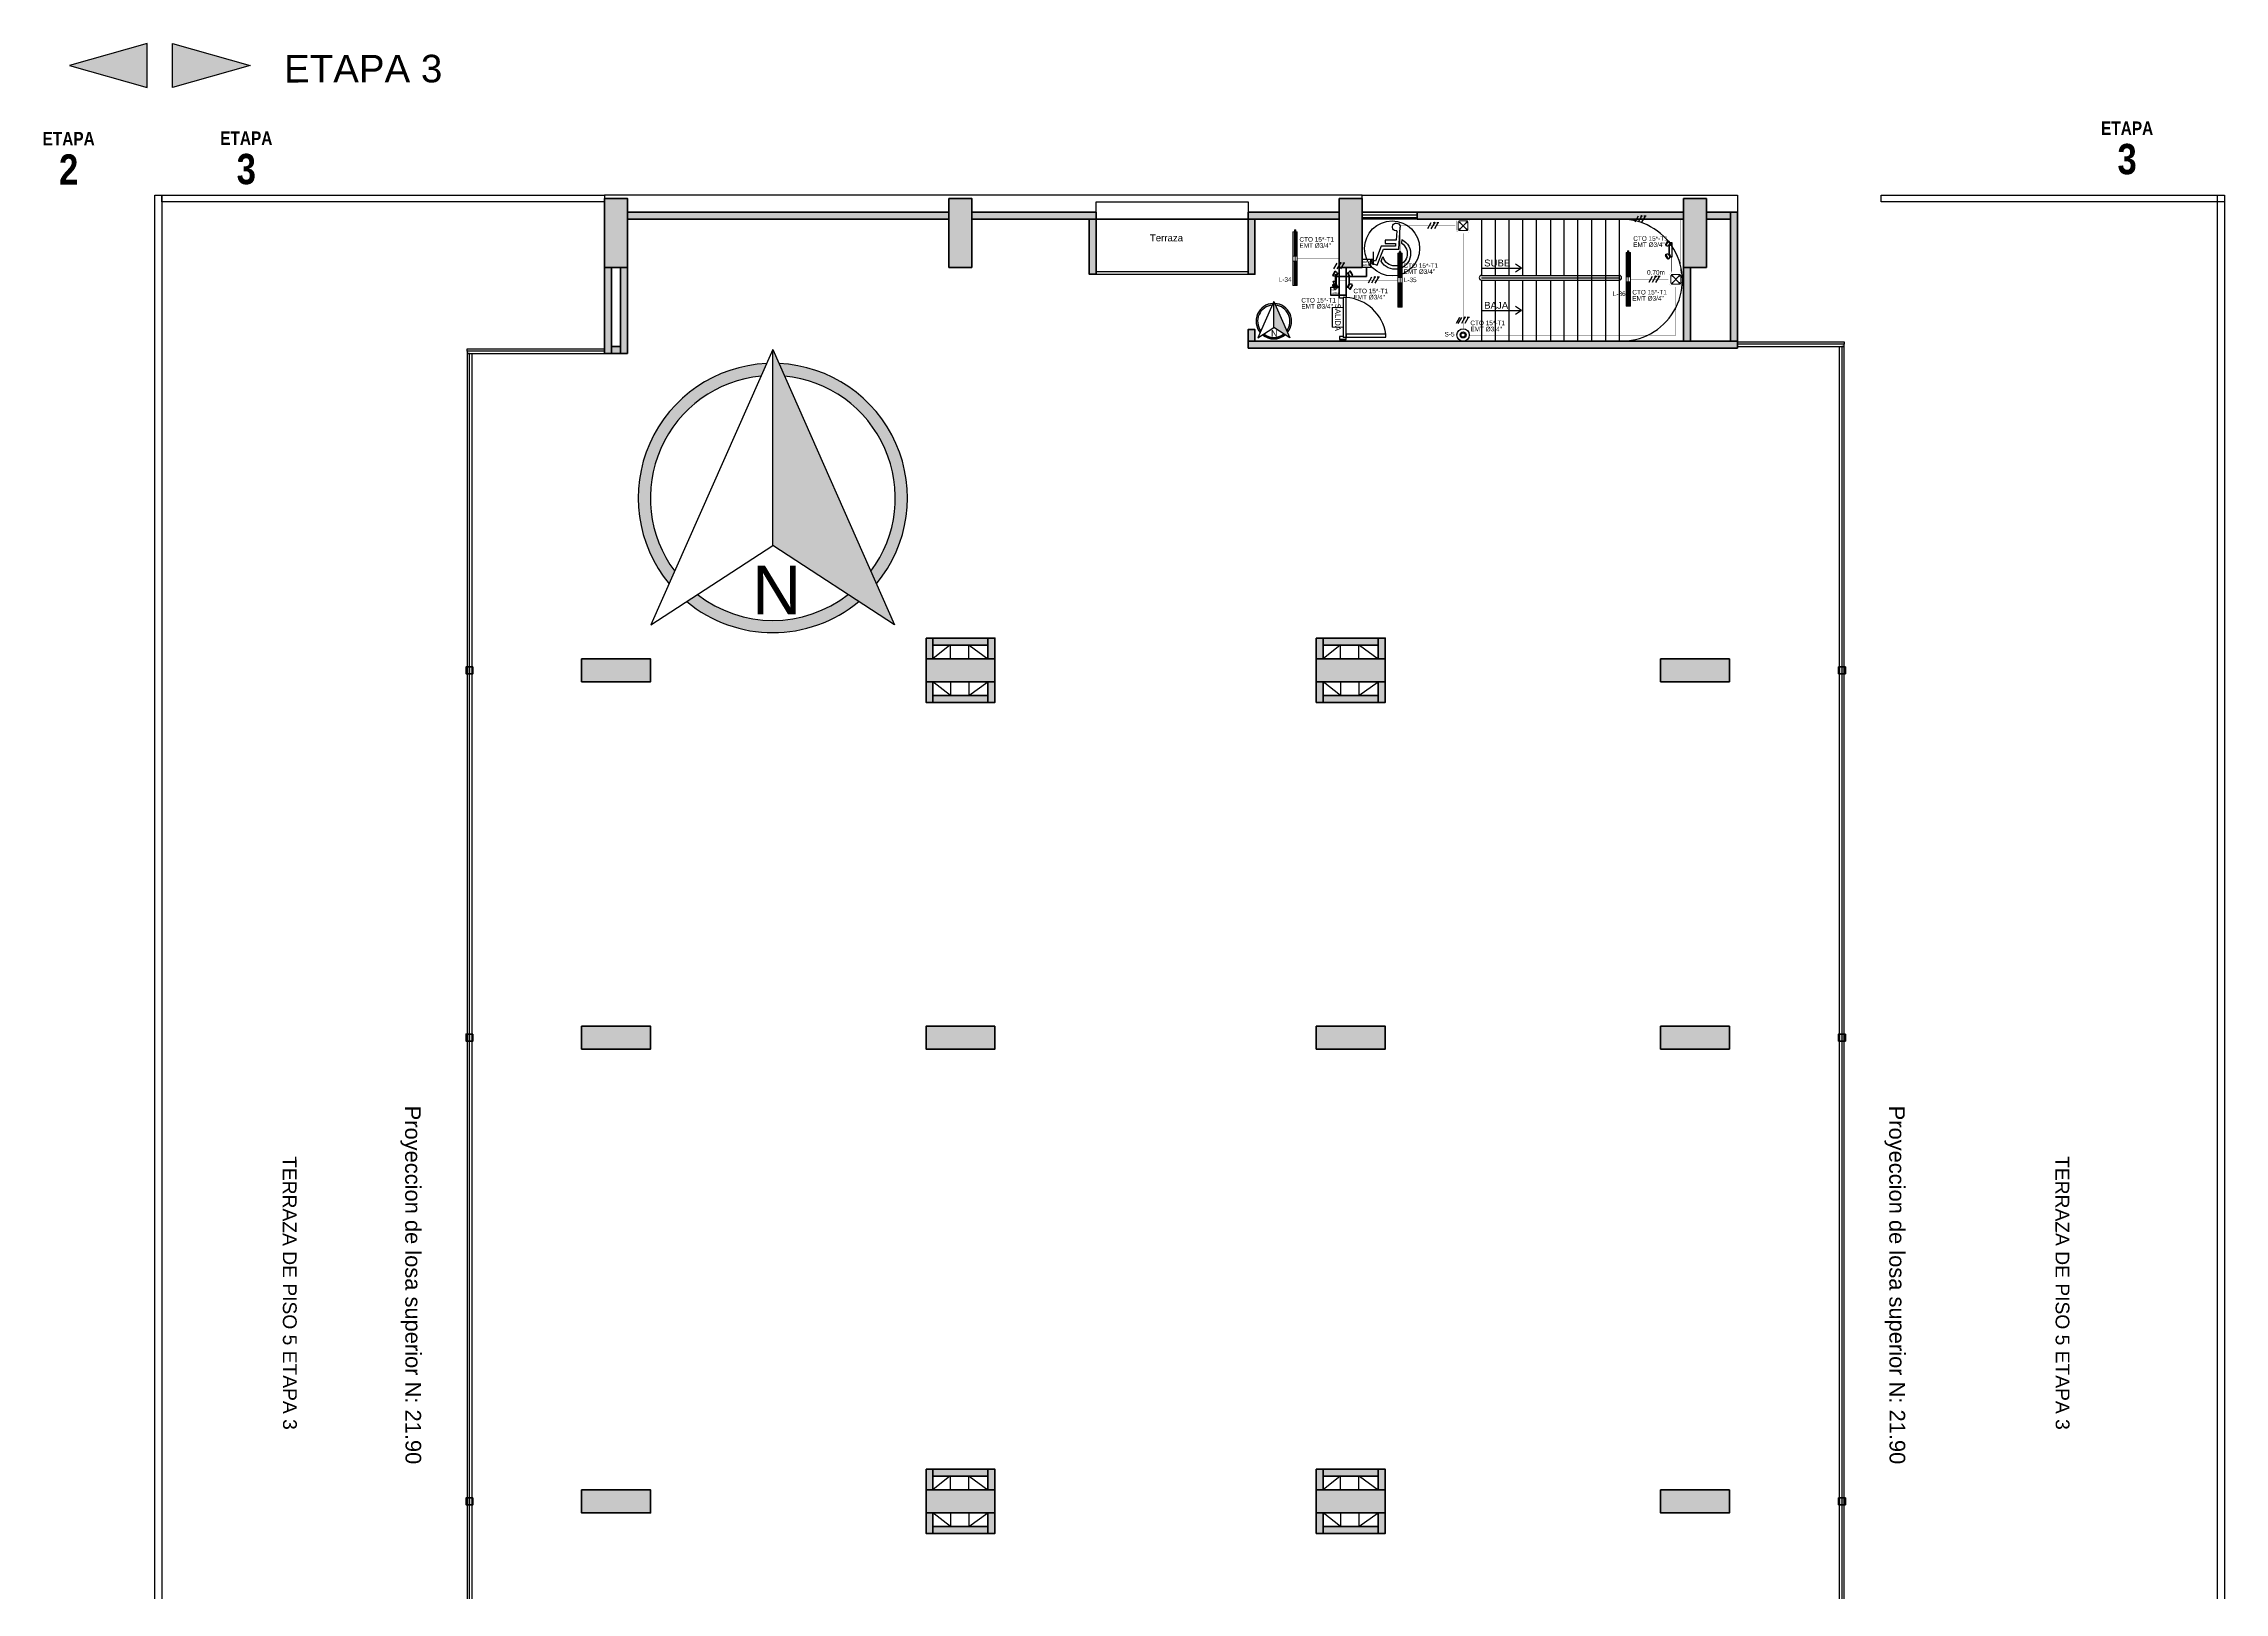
# Model space of a CAD drawing. Header units: metres. Extents: x -692 to 1029, y -233 to 3386.
# Drawn here: x 491.04 to 538.54, y 2499.06 to 2532.79 of the extents above; entities that cross this region are included whole.
import ezdxf
from ezdxf.lldxf.tags import DXFTag

# ---------------------------------------------------------------- set-up
doc = ezdxf.new("R2010")
doc.units = ezdxf.units.M
for name, pattern in [('DASHED2', [9.525, 6.35, -3.175]), ('HIDDEN', [9.525, 6.35, -3.175]), ('LÍNEAS_OCULTASX2', [0.75, 0.5, -0.25])]:
    doc.linetypes.add(name, pattern=pattern)
for name, color, linetype in [('-ALAMBRADO', 7, 'Continuous'), ('-CN-GYD-ILUMINACION-EM', 1, 'Continuous'), ('-CN-GYD-TEXTOS', 7, 'Continuous'), ('1amobla', 253, 'Continuous'), ('AREA PARQUEO', 253, 'Continuous'), ('AS_GL DETECCION_PISO 2', 7, 'Continuous'), ('CAJA DE PASO', 86, 'Continuous'), ('F-2', 253, 'Continuous'), ('GG_LAZO CONTROL DRIVERS', 82, 'Continuous'), ('GG_PISO 3', 8, 'Continuous'), ('GG_PISO 5', 8, 'Continuous'), ('JCA_PLANO 0', 8, 'Continuous'), ('LUMINARIA DE EMERGENCIA', 1, 'Continuous'), ('MUEBLE', 253, 'Continuous'), ('NORTE', 7, 'Continuous'), ('SENSOR MOVIMIENTO', 3, 'Continuous'), ('TEXTO 3', 3, 'Continuous'), ('Textos-espacios', 3, 'Continuous')]:
    doc.layers.add(name, color=color, linetype=linetype)
for name, color, linetype, lineweight in [('-CN-GYD-LUMINARIA LED HERMETICA', 1, 'Continuous', 5), ('-CN-GYD-TUBERIA PVC', 96, 'PVC_LINE', 25), ('-CN-GYD-TUBERÍA ILUMINACION', 5, 'Continuous', 18), ('-CN-GYD-TUBERÍA TOMACORRIENTE PVC', 86, 'Continuous', 18), ('-CN-INTERRUPTORES DE PARED', 3, 'Continuous', 20), ('_TEXTO', 7, 'Continuous', 9), ('Estructura', 250, 'Continuous', 40), ('L', 7, 'Continuous', 15), ('TEXTOS', 250, 'Continuous', 20), ('Textos 1', 7, 'Continuous', 25), ('Vidrio', 253, 'Continuous', 30)]:
    doc.layers.add(name, color=color, linetype=linetype, lineweight=lineweight)
doc.layers.add('DIM-25', color=253, linetype='Continuous', plot=False)
for name, color, linetype, true_color in [('HACHTCOLUMNA', 7, 'Continuous', 0x5c5c5c), ('JCA_HATCH 254', 7, 'Continuous', 0xc4c4c4), ('PROYECCION', 7, 'DASHED2', 0x474747)]:
    doc.layers.add(name, color=color, linetype=linetype, true_color=true_color)
doc.layers.add('Muro', color=7, linetype='Continuous', lineweight=40, true_color=0x2e2e2e)
doc.styles.add('GYD', font='arial.ttf', dxfattribs={"height": 2.5})
doc.styles.add('STANDAR NEGRITA', font='ARIALNB.TTF', dxfattribs={"height": 0.2})
doc.styles.get("Standard").update_dxf_attribs({"font": 'arial.ttf'})
tags = doc.linetypes.add('EMT_LINE', pattern='A,0.5,-0.2,["EMT",Standard,S=0.1,R=0,X=-0.1,Y=-0.05],-0.25', length=0.95).pattern_tags.tags
tags[6] = DXFTag(74, 10)
tags = doc.linetypes.add('PVC_LINE', pattern='A,0.5,-0.2,["PVC",Standard,S=0.1,R=0,X=-0.1,Y=-0.05],-0.25', length=0.95).pattern_tags.tags
tags[6] = DXFTag(74, 10)
pattern_1 = [(180, (4.985, -38.812), (-6.00631, -10.40324), [1.50158, -10.51105]), (270, (4.2344, -38.812), (6.00631, -10.40324), [0.75079, -20.05569]), (270, (4.047, -38.812), (6.00631, -10.40324), [0.60063, -20.20584]), (270, (4.422, -38.812), (6.00631, -10.40324), [0.60063, -20.20584]), (240, (3.859, -38.812), (6.00631, -10.40324), [0.4805, -11.53212]), (300, (4.61, -38.812), (12.01262, -4e-09), [0.4805, -11.53212])]
pattern_2 = [(0, (0, 0), (0, 6.985), [5.08, -1.905]), (90, (0, 0), (-6.985, 4e-16), [5.08, -1.905])]

# ---------------------------------------------------------------- blocks, each defined once
blk = doc.blocks.new('3x')
at = {"layer": '-ALAMBRADO'}
h = blk.add_hatch(color=256, dxfattribs=at)
edge = h.paths.add_edge_path()
edge.add_arc((0.078, 0.13), 0.025, 0, 360)
for p, q in [((-0.152, 0.13), (-0.302, -0.13)), ((-0.072, 0.13), (-0.222, -0.13)), ((0.078, 0.13), (-0.072, -0.13)), ((0.228, 0.13), (0.078, -0.13))]:
    blk.add_line(p, q, dxfattribs=at)
blk.add_lwpolyline([(0.278, 0.13), (0.178, 0.13)], dxfattribs=at)
blk.add_circle((0.078, 0.13), 0.025, dxfattribs=at)
blk = doc.blocks.new('*U29')
at = {"layer": '-ALAMBRADO'}
blk.add_blockref('3x', (0, 0), dxfattribs=at)
blk = doc.blocks.new('2x')
at = {"layer": '-ALAMBRADO'}
h = blk.add_hatch(color=256, dxfattribs=at)
edge = h.paths.add_edge_path()
edge.add_arc((0.075, 0.13), 0.025, 0, 360)
for p, q in [((-0.075, 0.13), (-0.225, -0.13)), ((0.075, 0.13), (-0.075, -0.13)), ((0.225, 0.13), (0.075, -0.13))]:
    blk.add_line(p, q, dxfattribs=at)
blk.add_lwpolyline([(0.275, 0.13), (0.175, 0.13)], dxfattribs=at)
blk.add_circle((0.075, 0.13), 0.025, dxfattribs=at)
blk = doc.blocks.new('*U28')
at = {"layer": '-ALAMBRADO'}
blk.add_blockref('2x', (0, 0), dxfattribs=at)
blk = doc.blocks.new('A$Cf847e5f9')
at = {"true_color": 0x636466}
h = blk.add_hatch(color=251, dxfattribs=at)
h.dxf.hatch_style = 1
h.paths.add_polyline_path([(7.58, 20.19), (7.58, 4.1), (17.59, -2.41)])
h = blk.add_hatch(color=256)
h.dxf.hatch_style = 1
h.paths.add_polyline_path([(6.62, 18.02), (7.08, 19.06, 0.618991), (-0.94, 0.95), (-0.48, 1.98, -0.58483)])
h.paths.add_polyline_path([(8.08, 19.06), (8.54, 18.02, -0.58483), (15.65, 1.98), (16.1, 0.95, 0.618991)])
h = blk.add_hatch(color=256)
h.dxf.hatch_style = 1
h.paths.add_polyline_path([(14.66, -0.5), (13.78, 0.07, -0.344197), (1.39, 0.07), (0.5, -0.5, 0.361596)])
for points in [[(-2.43, -2.41), (7.58, 4.1)], [(17.59, -2.41), (7.58, 4.1)]]:
    blk.add_lwpolyline(points)
at = {"layer": 'NORTE'}
for q in [(-2.43, -2.41), (17.59, -2.41)]:
    blk.add_line((7.58, 20.19), q, dxfattribs=at)
blk.add_lwpolyline([(7.58, 4.1), (7.58, 20.19)], dxfattribs=at)
for radius, start, end in [(11.06, 92.5879, 219.6164), (10.06, 95.4614, 216.7429), (11.06, 320.3836, 87.4121), (10.06, 323.2571, 84.5386), (10.06, 232.0134, 307.9866), (11.06, 230.2404, 309.7596)]:
    blk.add_arc((7.58, 8), radius, start, end, dxfattribs=at)
at = {"layer": 'NORTE', "insert": (5.88, 2.43), "char_height": 4, "attachment_point": 1}
blk.add_mtext_dynamic_manual_height_columns('N', width=1.3231, gutter_width=12.5, heights=[0], dxfattribs=at)
blk = doc.blocks.new('LUMINARIA HERMETICA 40W')
h = blk.add_hatch()
h.set_pattern_fill('SWAMP', color=252, scale=0.472938, angle=180)
h.set_pattern_definition(pattern_1)
h.paths.add_polyline_path([(-24, 55), (23, 55), (23, 585), (-24, 585)])
h = blk.add_hatch()
h.set_pattern_fill('SWAMP', color=252, scale=0.472938, angle=180)
h.set_pattern_definition(pattern_1)
h.paths.add_polyline_path([(-24, -585), (23, -585), (23, -55), (-24, -55)])
at = {"layer": '-CN-INTERRUPTORES DE PARED', "color": 1, "extrusion": (0, 0, -1)}
for p, q in [((-46, 585), (46, 585)), ((-46, 55), (-46, 585)), ((46, 585), (46, 559)), ((46, 559), (46, 55)), ((-46, -559), (-46, -55)), ((46, -55), (46, -585)), ((-46, -585), (-46, -559)), ((46, -585), (-46, -585))]:
    blk.add_line(p, q, dxfattribs=at)
at = {"layer": '-CN-INTERRUPTORES DE PARED', "color": 1}
for p, q in [((46, 55), (-46, 55)), ((0, 55), (0, -55)), ((46, -55), (46, 55)), ((-46, -55), (46, -55)), ((-16, -587), (-17, -588)), ((-17, -588), (-17, -589)), ((-17, -589), (-17, -595)), ((-17, -595), (-12, -595)), ((-15, -587), (-16, -587)), ((-12, -596), (-16, -596)), ((-16, -596), (-16, -604)), ((-16, -604), (-12, -604)), ((-16, -605), (-16, -615)), ((-12, -605), (-16, -605)), ((-16, -615), (-14, -617)), ((-13, -587), (-15, -587)), ((-14, -617), (-14, -621)), ((-14, -621), (-14, -623)), ((-14, -623), (-11, -626)), ((-13, -587), (-13, -585)), ((-13, -585), (0, -585)), ((-12, -588), (-13, -587)), ((0, -587), (-13, -587)), ((-11, -589), (-12, -588)), ((-12, -595), (-12, -596)), ((-12, -604), (-12, -605)), ((-8, -588), (-11, -589)), ((-11, -626), (0, -626)), ((-7, -588), (-8, -588)), ((-3, -587), (-7, -588)), ((0, -587), (-3, -587)), ((13, -585), (0, -585)), ((0, -587), (3, -587)), ((0, -587), (13, -587)), ((11, -626), (0, -626)), ((3, -587), (7, -588)), ((7, -588), (8, -588)), ((8, -588), (11, -589)), ((11, -589), (12, -588)), ((14, -623), (11, -626)), ((12, -588), (13, -587)), ((17, -595), (12, -595)), ((12, -595), (12, -596)), ((12, -596), (16, -596)), ((16, -604), (12, -604)), ((12, -604), (12, -605)), ((12, -605), (16, -605)), ((13, -587), (13, -585)), ((13, -587), (15, -587)), ((16, -615), (14, -617)), ((14, -617), (14, -621)), ((14, -621), (14, -623)), ((15, -587), (16, -587)), ((16, -587), (17, -588)), ((16, -596), (16, -604)), ((16, -605), (16, -615)), ((17, -588), (17, -589)), ((17, -589), (17, -595))]:
    blk.add_line(p, q, dxfattribs=at)
for points in [[(-46, 55), (-46, -55)], [(-17, -594), (-11, -594), (-8, -594), (0, -594)], [(-14, -617), (0, -617)], [(-12, -595), (0, -595)], [(-12, -596), (0, -596)], [(-12, -604), (0, -604)], [(-12, -605), (0, -605)], [(-11, -589), (-11, -595)], [(-9, -615), (-11, -617)], [(-7, -605), (-7, -615), (-9, -615), (-9, -605)], [(-8, -588), (-8, -595)], [(-8, -604), (-8, -596)], [(-7, -615), (-4, -617)], [(17, -594), (11, -594), (8, -594), (0, -594)], [(12, -595), (0, -595)], [(12, -596), (0, -596)], [(12, -604), (0, -604)], [(12, -605), (0, -605)], [(14, -617), (0, -617)], [(7, -615), (4, -617)], [(7, -605), (7, -615), (9, -615), (9, -605)], [(8, -588), (8, -595)], [(8, -604), (8, -596)], [(9, -615), (11, -617)], [(11, -589), (11, -595)]]:
    blk.add_lwpolyline(points, dxfattribs=at)
at = {"color": 1}
for points in [[(23, 55), (-24, 55), (-24, 585), (23, 585)], [(23, -585), (-24, -585), (-24, -55), (23, -55)]]:
    blk.add_lwpolyline(points, close=True, dxfattribs=at)
blk = doc.blocks.new('Caja de paso')
at = {"layer": '-CN-GYD-TUBERÍA TOMACORRIENTE PVC', "const_width": 0.00173}
blk.add_lwpolyline([(-0.111, 0.067), (-0.111, -0.067, 0.414214), (-0.067, -0.111), (0.067, -0.111, 0.414214), (0.111, -0.067), (0.111, 0.067, 0.414214), (0.067, 0.111), (-0.067, 0.111, 0.414214)], format="xyb", close=True, dxfattribs=at)
at = {"layer": '-CN-GYD-TUBERÍA TOMACORRIENTE PVC'}
blk.add_lwpolyline([(-0.057, -0.082), (0.057, -0.082, 0.414214), (0.082, -0.057), (0.082, 0.057, 0.414214), (0.057, 0.082), (-0.057, 0.082, 0.414214), (-0.082, 0.057), (-0.082, -0.057, 0.414214)], format="xyb", close=True, dxfattribs=at)
at = {"layer": '-CN-GYD-TUBERÍA TOMACORRIENTE PVC', "linetype": 'LÍNEAS_OCULTASX2'}
for points in [[(-0.057, 0.057), (0.057, -0.057)], [(0.057, 0.057), (-0.057, -0.057)]]:
    blk.add_lwpolyline(points, dxfattribs=at)
at = {"layer": '-CN-GYD-TUBERÍA TOMACORRIENTE PVC'}
for centre in [(-0.057, 0.057), (0.057, 0.057), (-0.057, -0.057), (0.057, -0.057)]:
    blk.add_circle(centre, 0.00665, dxfattribs=at)
blk = doc.blocks.new('*U58')
at = {"layer": '-CN-GYD-ILUMINACION-EM', "ltscale": 0.3}
for p, q in [((-145, 270), (-200, 170)), ((-114, 285), (-197, 136)), ((-193, 144), (-193, 144)), ((-119, 277), (-119, 277)), ((-145, -270), (-200, -170)), ((-114, -285), (-197, -136)), ((-193, -144), (-193, -144)), ((-119, -277), (-119, -277))]:
    blk.add_line(p, q, dxfattribs=at)
at = {"layer": '-CN-GYD-ILUMINACION-EM'}
for p, q in [((-104, 116), (-104, -116)), ((-94, 114), (-94, -114)), ((0, 217), (-46, 217)), ((0, 207), (-40, 207)), ((0, -217), (0, 217)), ((-46, -217), (0, -217)), ((-40, -207), (0, -207))]:
    blk.add_line(p, q, dxfattribs=at)
for points in [[(-96, 130), (-110, 138)], [(-46, 217), (-104, 116)], [(-40, 207), (-94, 114)], [(-56, 199), (-70, 208)], [(-96, -130), (-110, -138)], [(-46, -217), (-104, -116)], [(-40, -207), (-94, -114)], [(-56, -199), (-70, -208)]]:
    blk.add_lwpolyline(points, dxfattribs=at)
at = {"layer": '-CN-GYD-ILUMINACION-EM', "ltscale": 0.3}
for centre, radius, start, end in [((-183, 161), 19.1, 150.97153, 240.97153), ((-156, 211), 85.5, 240.97153, 60.97153), ((-128, 260), 19.1, 60.97153, 150.97153), ((-183, -161), 19.1, 119.02847, 209.02847), ((-156, -211), 85.5, 299.02847, 119.02847), ((-128, -260), 19.1, 209.02847, 299.02847)]:
    blk.add_arc(centre, radius, start, end, dxfattribs=at)
at = {"layer": '-CN-GYD-TEXTOS', "style": 'GYD'}
blk.add_attdef('5', (-68, -406), '', height=125, rotation=90, dxfattribs=at)
blk = doc.blocks.new('*U59')
at = {"layer": '-CN-GYD-ILUMINACION-EM', "ltscale": 0.3}
for p, q in [((-145, 270), (-200, 170)), ((-114, 285), (-197, 136)), ((-193, 144), (-193, 144)), ((-119, 277), (-119, 277)), ((-145, -270), (-200, -170)), ((-114, -285), (-197, -136)), ((-193, -144), (-193, -144)), ((-119, -277), (-119, -277))]:
    blk.add_line(p, q, dxfattribs=at)
at = {"layer": '-CN-GYD-ILUMINACION-EM'}
for p, q in [((-104, 116), (-104, -116)), ((-94, 114), (-94, -114)), ((0, 217), (-46, 217)), ((0, 207), (-40, 207)), ((0, -217), (0, 217)), ((-46, -217), (0, -217)), ((-40, -207), (0, -207))]:
    blk.add_line(p, q, dxfattribs=at)
for points in [[(-96, 130), (-110, 138)], [(-46, 217), (-104, 116)], [(-40, 207), (-94, 114)], [(-56, 199), (-70, 208)], [(-96, -130), (-110, -138)], [(-46, -217), (-104, -116)], [(-40, -207), (-94, -114)], [(-56, -199), (-70, -208)]]:
    blk.add_lwpolyline(points, dxfattribs=at)
at = {"layer": '-CN-GYD-ILUMINACION-EM', "ltscale": 0.3}
for centre, radius, start, end in [((-183, 161), 19.1, 150.97153, 240.97153), ((-156, 211), 85.5, 240.97153, 60.97153), ((-128, 260), 19.1, 60.97153, 150.97153), ((-183, -161), 19.1, 119.02847, 209.02847), ((-156, -211), 85.5, 299.02847, 119.02847), ((-128, -260), 19.1, 209.02847, 299.02847)]:
    blk.add_arc(centre, radius, start, end, dxfattribs=at)
at = {"layer": '-CN-GYD-TEXTOS', "style": 'GYD'}
blk.add_attdef('5', (-68, -406), '', height=125, rotation=90, dxfattribs=at)
blk = doc.blocks.new('Sensor 360º_')
at = {"layer": 'SENSOR MOVIMIENTO'}
for radius in [0.113, 0.054, 0.0375]:
    blk.add_circle((0, 0), radius, dxfattribs=at)
blk = doc.blocks.new('Salida_3.8W')
h = blk.add_hatch()
h.set_pattern_fill('ANGLE', color=256)
h.set_pattern_definition(pattern_2)
h.paths.add_polyline_path([(0.434, -0.01), (0.434, 0.303), (-0.434, 0.303), (-0.434, -0.01)])
h.paths.add_polyline_path([(-0.424, 0), (-0.424, 0.293), (0.424, 0.293), (0.424, 0)], flags=16)
h = blk.add_hatch()
h.set_pattern_fill('ANGLE', color=256)
h.set_pattern_definition(pattern_2)
h.paths.add_polyline_path([(0.434, -0.01), (0.434, 0.303), (-0.434, 0.303), (-0.434, -0.01)])
h.paths.add_polyline_path([(-0.424, 0), (-0.424, 0.293), (0.424, 0.293), (0.424, 0)], flags=16)
at = {"layer": 'L'}
h = blk.add_hatch(dxfattribs=at)
h.set_pattern_fill('ANGLE', color=3)
h.set_pattern_definition([(0, (-44.6785, -37.2514), (0, 6.985), [5.08, -1.905]), (90, (-44.6785, -37.2514), (-6.985, 4e-16), [5.08, -1.905])])
h.paths.add_polyline_path([(0.434, -0.01), (0.434, 0.303), (-0.434, 0.303), (-0.434, -0.01)])
h.paths.add_polyline_path([(-0.424, 0), (-0.424, 0.293), (0.424, 0.293), (0.424, 0)], flags=16)
h = blk.add_hatch(color=3, dxfattribs=at)
h.paths.add_polyline_path([(0.434, -0.01), (0.434, 0.303), (-0.434, 0.303), (-0.434, -0.01)])
h.paths.add_polyline_path([(-0.424, 0), (-0.424, 0.293), (0.424, 0.293), (0.424, 0)], flags=16)
at = {"layer": 'L', "color": 3}
for points in [[(-0.434, 0.303), (0.434, 0.303), (0.434, -0.01), (-0.434, -0.01)], [(-0.424, 0.293), (0.424, 0.293), (0.424, 0), (-0.424, 0)]]:
    blk.add_lwpolyline(points, close=True, dxfattribs=at)
at = {"layer": 'L', "color": 3, "insert": (0, 0.146, 712.661), "char_height": 0.15, "width": 0.84839, "attachment_point": 5}
blk.add_mtext('\\pxqc;SALIDA', dxfattribs=at)
blk = doc.blocks.new('discap')
at = {"layer": 'TEXTO 3', "color": 0, "linetype": 'Continuous'}
for p, q in [((-179169, -277469), (-179154, -277610)), ((-178353, -278322), (-178426, -278155))]:
    blk.add_line(p, q, dxfattribs=at)
blk.add_lwpolyline([(-178974, -277120), (-178946, -277498), (-178511, -277498), (-178511, -277624), (-178926, -277624), (-178926, -277730), (-178352, -277730), (-178127, -278321), (-177953, -278254), (-177909, -278371), (-178198, -278488), (-178440, -277852), (-179047, -277852), (-179102, -276980)], dxfattribs=at)
for centre, radius, start, end in [((-178951, -276970), 152, 261.2603, 183.66969), ((-178897, -278025), 619, 116.09541, 331.34503), ((-178897, -278025), 488, 121.7945, 344.57102)]:
    blk.add_arc(centre, radius, start, end, dxfattribs=at)
blk = doc.blocks.new('Est etapa 3 torre')
at = {"layer": 'HACHTCOLUMNA'}
h = blk.add_hatch(color=256, dxfattribs=at)
h.paths.add_polyline_path([(1123.55, -5959.124), (1123.05, -5959.124), (1123.05, -5957.624), (1123.55, -5957.624)])
h.paths.add_polyline_path([(1116.05, -5959.124), (1115.55, -5959.124), (1115.55, -5957.624), (1116.05, -5957.624)])
h.paths.add_polyline_path([(1139.548, -5959.124), (1139.048, -5959.124), (1139.048, -5957.624), (1139.548, -5957.624)])
h.paths.add_polyline_path([(1132.05, -5959.124), (1131.55, -5959.124), (1131.55, -5957.624), (1132.05, -5957.624)])
h.paths.add_polyline_path([(1140.048, -5967.649), (1140.048, -5968.149), (1138.548, -5968.149), (1138.548, -5967.649)])
h.paths.add_polyline_path([(1124.05, -5967.649), (1124.05, -5968.149), (1122.55, -5968.149), (1122.55, -5967.649)])
h.paths.add_polyline_path([(1131.05, -5967.649), (1131.05, -5968.149), (1132.55, -5968.149), (1132.55, -5967.649)])
h.paths.add_polyline_path([(1115.05, -5967.649), (1115.05, -5968.149), (1116.55, -5968.149), (1116.55, -5967.649)])
h.paths.add_polyline_path([(1140.048, -5975.649), (1140.048, -5976.149), (1138.548, -5976.149), (1138.548, -5975.649)])
h.paths.add_polyline_path([(1124.05, -5975.649), (1124.05, -5976.149), (1122.55, -5976.149), (1122.55, -5975.649)])
h.paths.add_polyline_path([(1131.05, -5975.649), (1131.05, -5976.149), (1132.55, -5976.149), (1132.55, -5975.649)])
h.paths.add_polyline_path([(1115.05, -5975.649), (1115.05, -5976.149), (1116.55, -5976.149), (1116.55, -5975.649)])
h.paths.add_polyline_path([(1140.048, -5985.749), (1140.048, -5986.249), (1138.548, -5986.249), (1138.548, -5985.749)])
h.paths.add_polyline_path([(1124.05, -5985.749), (1124.05, -5986.249), (1122.55, -5986.249), (1122.55, -5985.749)])
h.paths.add_polyline_path([(1131.05, -5985.749), (1131.05, -5986.249), (1132.55, -5986.249), (1132.55, -5985.749)])
h.paths.add_polyline_path([(1115.05, -5985.749), (1115.05, -5986.249), (1116.55, -5986.249), (1116.55, -5985.749)])
h.paths.add_polyline_path([(1140.048, -5993.749), (1140.048, -5994.249), (1138.548, -5994.249), (1138.548, -5993.749)])
h.paths.add_polyline_path([(1124.05, -5993.749), (1124.05, -5994.249), (1122.55, -5994.249), (1122.55, -5993.749)])
h.paths.add_polyline_path([(1131.05, -5993.749), (1131.05, -5994.249), (1132.55, -5994.249), (1132.55, -5993.749)])
h.paths.add_polyline_path([(1115.05, -5993.749), (1115.05, -5994.249), (1116.55, -5994.249), (1116.55, -5993.749)])
h.paths.add_polyline_path([(1132.05, -6003.426), (1131.55, -6003.426), (1131.55, -6004.922), (1132.05, -6004.922)])
h.paths.add_polyline_path([(1138.153, -6003.424), (1139.653, -6003.424), (1139.653, -6003.924), (1138.153, -6003.924)])
h.paths.add_polyline_path([(1116.05, -6004.924), (1116.05, -6003.424), (1115.55, -6003.424), (1115.55, -6004.924)])
h.paths.add_polyline_path([(1123.55, -6004.924), (1123.55, -6003.424), (1123.05, -6003.424), (1123.05, -6004.924)])
h.paths.add_polyline_path([(1139.048, -6011.949), (1139.048, -6009.549), (1139.548, -6009.549), (1139.548, -6011.949)])
h.paths.add_polyline_path([(1131.55, -6009.549), (1131.55, -6011.949), (1132.05, -6011.949), (1132.05, -6009.549)])
h.paths.add_polyline_path([(1123.05, -6009.549), (1123.05, -6011.949), (1123.55, -6011.949), (1123.55, -6009.549)])
h.paths.add_polyline_path([(1116.05, -6009.549), (1116.05, -6011.949), (1115.55, -6011.949), (1115.55, -6009.549)])
at = {"layer": 'Estructura'}
for points in [[(1116.05, -5959.124), (1115.55, -5959.124), (1115.55, -5957.624), (1116.05, -5957.624)], [(1123.55, -5959.124), (1123.05, -5959.124), (1123.05, -5957.624), (1123.55, -5957.624)], [(1132.05, -5959.124), (1131.55, -5959.124), (1131.55, -5957.624), (1132.05, -5957.624)], [(1139.548, -5959.124), (1139.048, -5959.124), (1139.048, -5957.624), (1139.548, -5957.624)], [(1115.05, -5967.649), (1115.05, -5968.149), (1116.55, -5968.149), (1116.55, -5967.649)], [(1124.05, -5967.649), (1124.05, -5968.149), (1122.55, -5968.149), (1122.55, -5967.649)], [(1131.05, -5967.649), (1131.05, -5968.149), (1132.55, -5968.149), (1132.55, -5967.649)], [(1140.048, -5967.649), (1140.048, -5968.149), (1138.548, -5968.149), (1138.548, -5967.649)], [(1115.05, -5975.649), (1115.05, -5976.149), (1116.55, -5976.149), (1116.55, -5975.649)], [(1124.05, -5975.649), (1124.05, -5976.149), (1122.55, -5976.149), (1122.55, -5975.649)], [(1131.05, -5975.649), (1131.05, -5976.149), (1132.55, -5976.149), (1132.55, -5975.649)], [(1140.048, -5975.649), (1140.048, -5976.149), (1138.548, -5976.149), (1138.548, -5975.649)], [(1115.05, -5985.749), (1115.05, -5986.249), (1116.55, -5986.249), (1116.55, -5985.749)], [(1124.05, -5985.749), (1124.05, -5986.249), (1122.55, -5986.249), (1122.55, -5985.749)], [(1131.05, -5985.749), (1131.05, -5986.249), (1132.55, -5986.249), (1132.55, -5985.749)], [(1140.048, -5985.749), (1140.048, -5986.249), (1138.548, -5986.249), (1138.548, -5985.749)], [(1115.05, -5993.749), (1115.05, -5994.249), (1116.55, -5994.249), (1116.55, -5993.749)], [(1124.05, -5993.749), (1124.05, -5994.249), (1122.55, -5994.249), (1122.55, -5993.749)], [(1131.05, -5993.749), (1131.05, -5994.249), (1132.55, -5994.249), (1132.55, -5993.749)], [(1140.048, -5993.749), (1140.048, -5994.249), (1138.548, -5994.249), (1138.548, -5993.749)], [(1116.05, -6004.924), (1116.05, -6003.424), (1115.55, -6003.424), (1115.55, -6004.924)], [(1123.55, -6004.924), (1123.55, -6003.424), (1123.05, -6003.424), (1123.05, -6004.924)], [(1132.05, -6004.924), (1132.05, -6003.424), (1131.55, -6003.424), (1131.55, -6004.924)], [(1138.153, -6003.424), (1139.653, -6003.424), (1139.653, -6003.924), (1138.153, -6003.924)], [(1116.05, -6009.549), (1116.05, -6011.949), (1115.55, -6011.949), (1115.55, -6009.549)], [(1123.05, -6009.549), (1123.05, -6011.949), (1123.55, -6011.949), (1123.55, -6009.549)], [(1131.55, -6009.549), (1131.55, -6011.949), (1132.05, -6011.949), (1132.05, -6009.549)], [(1139.048, -6011.949), (1139.048, -6009.549), (1139.548, -6009.549), (1139.548, -6011.949)]]:
    blk.add_lwpolyline(points, close=True, dxfattribs=at)
blk = doc.blocks.new('Caja metalica de 12')
at = {"layer": '1amobla', "linetype": 'Continuous', "ltscale": 0.3}
blk.add_lwpolyline([(-1069.691, -2855.357), (-1069.511, -2855.357), (-1069.511, -2855.537), (-1069.691, -2855.537), (-1069.691, -2855.357)], dxfattribs=at)
at = {"layer": '1amobla', "color": 7, "linetype": 'Continuous', "ltscale": 0.3, "insert": (-1069.679, -2855.397), "char_height": 0.04, "width": 0.07916, "attachment_point": 1}
blk.add_mtext('CM 12X12', dxfattribs=at)
blk = doc.blocks.new('A$C9ce45cf1')
at = {"layer": 'JCA_HATCH 254'}
for points in [[(28.642, 64.038), (30.334, 63.562), (30.334, 64.514)], [(32.577, 64.038), (30.884, 63.562), (30.884, 64.514)]]:
    blk.add_hatch(color=256, dxfattribs=at).paths.add_polyline_path(points)
h = blk.add_hatch(color=256, dxfattribs=at)
h.paths.add_polyline_path([(51, 60.84), (48.295, 60.84), (48.295, 60.69), (50.85, 60.69), (50.85, 59.491), (51, 59.491)])
h.paths.add_polyline_path([(47.795, 60.692), (47.795, 60.842), (40.795, 60.842), (40.795, 60.692)])
h = blk.add_hatch(color=256, dxfattribs=at)
h.paths.add_polyline_path([(64.818, 58.035), (64.968, 58.035), (64.968, 60.84), (64.818, 60.84)])
h.paths.add_polyline_path([(64.293, 60.84), (64.293, 60.69), (64.818, 60.69), (64.818, 60.84)])
h.paths.add_polyline_path([(57.995, 60.69), (57.995, 60.84), (63.793, 60.84), (63.793, 60.69)])
h.paths.add_polyline_path([(64.293, 59.639), (64.143, 59.639), (64.143, 59.64), (64.293, 59.64)])
h.paths.add_polyline_path([(63.943, 58.035), (63.793, 58.035), (63.793, 59.64), (63.943, 59.64)])
h.paths.add_polyline_path([(54.309, 57.884), (54.309, 58.034), (64.968, 58.034), (64.968, 57.884)])
h.paths.add_polyline_path([(56.795, 59.639), (56.645, 59.639), (56.645, 59.64), (56.795, 59.64)])
h.paths.add_polyline_path([(54.309, 60.69), (54.309, 60.84), (56.295, 60.84), (56.295, 60.69)])
h.paths.add_polyline_path([(54.459, 60.69), (54.309, 60.69), (54.309, 59.491), (54.459, 59.491)])
h.paths.add_polyline_path([(54.459, 58.035), (54.309, 58.035), (54.309, 58.287), (54.459, 58.287)])
h = blk.add_hatch(color=256, dxfattribs=at)
h.paths.add_polyline_path([(40.795, 57.765), (40.645, 57.765), (40.645, 59.64), (40.795, 59.64)])
h.paths.add_polyline_path([(40.645, 57.915), (40.645, 57.765), (40.445, 57.765), (40.445, 57.915)])
h.paths.add_polyline_path([(40.445, 57.765), (40.295, 57.765), (40.295, 59.64), (40.445, 59.64)])
h = blk.add_hatch(color=256, dxfattribs=at)
h.paths.add_polyline_path([(55.795, 33.465), (55.945, 33.465), (55.945, 33.015), (55.795, 33.015)])
h.paths.add_polyline_path([(55.945, 33.465), (55.945, 33.315), (57.145, 33.315), (57.145, 33.465)])
h.paths.add_polyline_path([(57.145, 33.465), (57.295, 33.465), (57.295, 33.015), (57.145, 33.015)])
h.paths.add_polyline_path([(47.295, 33.465), (47.445, 33.465), (47.445, 33.015), (47.295, 33.015)])
h.paths.add_polyline_path([(47.445, 33.465), (47.445, 33.315), (48.645, 33.315), (48.645, 33.465)])
h.paths.add_polyline_path([(48.645, 33.465), (48.795, 33.465), (48.795, 33.015), (48.645, 33.015)])
h.paths.add_polyline_path([(47.445, 32.065), (47.295, 32.065), (47.295, 32.515), (47.445, 32.515)])
h.paths.add_polyline_path([(48.645, 32.065), (48.795, 32.065), (48.795, 32.515), (48.645, 32.515)])
h.paths.add_polyline_path([(47.445, 32.065), (47.445, 32.215), (48.645, 32.215), (48.645, 32.065)])
h.paths.add_polyline_path([(55.945, 32.065), (55.795, 32.065), (55.795, 32.515), (55.945, 32.515)])
h.paths.add_polyline_path([(57.145, 32.065), (57.295, 32.065), (57.295, 32.515), (57.145, 32.515)])
h.paths.add_polyline_path([(55.945, 32.065), (55.945, 32.215), (57.145, 32.215), (57.145, 32.065)])
h.paths.add_polyline_path([(55.945, 50.165), (55.795, 50.165), (55.795, 50.615), (55.945, 50.615)])
h.paths.add_polyline_path([(57.145, 50.165), (57.295, 50.165), (57.295, 50.615), (57.145, 50.615)])
h.paths.add_polyline_path([(55.945, 50.165), (55.945, 50.315), (57.145, 50.315), (57.145, 50.165)])
h.paths.add_polyline_path([(55.795, 51.565), (55.945, 51.565), (55.945, 51.115), (55.795, 51.115)])
h.paths.add_polyline_path([(55.945, 51.565), (55.945, 51.415), (57.145, 51.415), (57.145, 51.565)])
h.paths.add_polyline_path([(57.145, 51.565), (57.295, 51.565), (57.295, 51.115), (57.145, 51.115)])
h.paths.add_polyline_path([(47.295, 51.565), (47.445, 51.565), (47.445, 51.115), (47.295, 51.115)])
h.paths.add_polyline_path([(47.445, 51.565), (47.445, 51.415), (48.645, 51.415), (48.645, 51.565)])
h.paths.add_polyline_path([(48.645, 51.565), (48.795, 51.565), (48.795, 51.115), (48.645, 51.115)])
h.paths.add_polyline_path([(47.445, 50.165), (47.295, 50.165), (47.295, 50.615), (47.445, 50.615)])
h.paths.add_polyline_path([(48.645, 50.165), (48.795, 50.165), (48.795, 50.615), (48.645, 50.615)])
h.paths.add_polyline_path([(47.445, 50.165), (47.445, 50.315), (48.645, 50.315), (48.645, 50.165)])
h.paths.add_polyline_path([(37.427, 14.665), (37.277, 14.665), (37.277, 14.515), (37.427, 14.515)])
h.paths.add_polyline_path([(37.427, 24.84), (37.277, 24.84), (37.277, 24.69), (37.427, 24.69)])
h.paths.add_polyline_path([(37.427, 32.84), (37.277, 32.84), (37.277, 32.69), (37.427, 32.69)])
h.paths.add_polyline_path([(37.427, 42.94), (37.277, 42.94), (37.277, 42.79), (37.427, 42.79)])
h.paths.add_polyline_path([(37.428, 50.94), (37.278, 50.94), (37.278, 50.79), (37.428, 50.79)])
h.paths.add_polyline_path([(67.318, 24.84), (67.168, 24.84), (67.168, 24.69), (67.318, 24.69)])
h.paths.add_polyline_path([(67.318, 32.84), (67.168, 32.84), (67.168, 32.69), (67.318, 32.69)])
h.paths.add_polyline_path([(67.318, 42.94), (67.168, 42.94), (67.168, 42.79), (67.318, 42.79)])
h.paths.add_polyline_path([(67.318, 50.94), (67.168, 50.94), (67.168, 50.79), (67.318, 50.79)])
at = {"layer": '1amobla', "linetype": 'Continuous', "ltscale": 0.3}
for points in [[(56.795, 59.82), (56.975, 59.82), (56.975, 59.64), (56.795, 59.64), (56.795, 59.82)], [(56.115, 59.212), (56.295, 59.212), (56.295, 59.032), (56.115, 59.032), (56.115, 59.212)]]:
    blk.add_lwpolyline(points, dxfattribs=at)
at = {"layer": 'AREA PARQUEO'}
for p, q in [((59.393, 60.69), (59.393, 59.465)), ((59.693, 60.69), (59.693, 59.465)), ((59.993, 59.465), (59.993, 60.69)), ((60.293, 59.465), (60.293, 60.69)), ((60.593, 59.465), (60.593, 60.69)), ((60.893, 60.69), (60.893, 59.465)), ((61.193, 59.465), (61.193, 60.69)), ((61.493, 58.034), (61.493, 60.69)), ((61.793, 58.034), (61.793, 60.69)), ((62.093, 60.69), (62.093, 58.034)), ((62.393, 60.69), (62.393, 58.034)), ((59.393, 59.465), (62.393, 59.465)), ((59.393, 59.415), (62.393, 59.415)), ((59.393, 59.365), (59.393, 58.034)), ((59.393, 59.365), (62.393, 59.365)), ((59.693, 59.365), (59.693, 58.034)), ((59.993, 58.034), (59.993, 59.365)), ((60.293, 58.034), (60.293, 59.365)), ((60.593, 58.034), (60.593, 59.365)), ((60.893, 59.365), (60.893, 58.034)), ((61.193, 58.034), (61.193, 59.365))]:
    blk.add_line(p, q, dxfattribs=at)
blk.add_circle((57.446, 60.053), 0.6, dxfattribs=at)
for centre, start, end in [((59.393, 59.415), 90, 270), ((62.393, 59.415), 270, 90)]:
    blk.add_arc(centre, 0.05, start, end, dxfattribs=at)
at = {"layer": 'AS_GL DETECCION_PISO 2', "linetype": 'Continuous', "lineweight": 50}
for points in [[(56.885, 59.44), (56.231, 59.44), (56.231, 59.212)], [(56.885, 59.64), (56.885, 59.44)]]:
    blk.add_lwpolyline(points, dxfattribs=at)
at = {"layer": 'DIM-25'}
blk.add_arc((56.375, 58.04), 0.948, 8.9952, 85.6635, dxfattribs=at)
at = {"layer": 'F-2'}
blk.add_line((57.995, 60.69), (56.795, 60.69), dxfattribs=at)
for points in [[(51, 60.84), (51, 61.065), (54.309, 61.065), (54.309, 60.84), (56.295, 60.84), (56.295, 61.14), (56.795, 61.14), (56.795, 61.215), (40.295, 61.215), (40.295, 61.14), (40.795, 61.14), (40.795, 60.842), (47.795, 60.842), (47.795, 61.14), (48.295, 61.14), (48.295, 60.84)], [(56.38, 58.985), (56.38, 58.969), (56.297, 58.969), (56.297, 59.036), (56.447, 59.036), (56.447, 58.985)], [(56.43, 59.043), (56.43, 59.036), (56.314, 59.036), (56.314, 59.043)], [(56.38, 58.121), (56.38, 58.138), (56.297, 58.138), (56.297, 58.07), (56.447, 58.07), (56.447, 58.121)], [(56.43, 58.053), (56.43, 58.07), (56.314, 58.07), (56.314, 58.053)]]:
    blk.add_lwpolyline(points, dxfattribs=at)
for points in [[(56.795, 61.215), (64.968, 61.215), (64.968, 60.84), (64.293, 60.84), (64.293, 61.14), (63.793, 61.14), (63.793, 60.84), (56.795, 60.84)], [(56.38, 58.121), (56.447, 58.121), (56.447, 58.985), (56.38, 58.985)]]:
    blk.add_lwpolyline(points, close=True, dxfattribs=at)
at = {"layer": 'GG_LAZO CONTROL DRIVERS', "ltscale": 0.3}
for points in [[(57.031, 59.978), (57.031, 59.695), (56.988, 59.82), (57.031, 59.82)], [(56.205, 59.495), (56.205, 59.212), (56.162, 59.338), (56.205, 59.338)]]:
    blk.add_lwpolyline(points, dxfattribs=at)
at = {"layer": 'JCA_HATCH 254'}
for p, q in [((47.813, 51.415), (47.445, 51.115)), ((47.825, 51.115), (47.825, 51.415)), ((48.225, 51.115), (48.225, 51.415)), ((48.238, 51.415), (48.645, 51.115)), ((56.313, 51.415), (55.945, 51.115)), ((56.325, 51.115), (56.325, 51.415)), ((56.725, 51.115), (56.725, 51.415)), ((56.738, 51.415), (57.145, 51.115)), ((47.825, 50.315), (47.445, 50.615)), ((47.825, 50.615), (47.825, 50.315)), ((48.225, 50.615), (48.225, 50.315)), ((48.225, 50.315), (48.645, 50.615)), ((56.325, 50.315), (55.945, 50.615)), ((56.325, 50.615), (56.325, 50.315)), ((56.725, 50.615), (56.725, 50.315)), ((56.725, 50.315), (57.145, 50.615)), ((47.813, 33.315), (47.445, 33.015)), ((47.825, 33.015), (47.825, 33.315)), ((48.225, 33.015), (48.225, 33.315)), ((48.238, 33.315), (48.645, 33.015)), ((56.313, 33.315), (55.945, 33.015)), ((56.325, 33.015), (56.325, 33.315)), ((56.725, 33.015), (56.725, 33.315)), ((56.738, 33.315), (57.145, 33.015)), ((47.825, 32.215), (47.445, 32.515)), ((47.825, 32.515), (47.825, 32.215)), ((48.225, 32.515), (48.225, 32.215)), ((48.225, 32.215), (48.645, 32.515)), ((56.325, 32.215), (55.945, 32.515)), ((56.325, 32.515), (56.325, 32.215)), ((56.725, 32.515), (56.725, 32.215)), ((56.725, 32.215), (57.145, 32.515))]:
    blk.add_line(p, q, dxfattribs=at)
at = {"layer": 'JCA_PLANO 0'}
for points in [[(30.5, 6.89), (30.5, 61.215), (30.65, 61.215), (30.65, 6.89)], [(75.421, 6.89), (75.421, 61.215), (75.572, 61.215), (75.572, 6.89)]]:
    blk.add_lwpolyline(points, dxfattribs=at)
for points in [[(40.295, 61.065), (30.65, 61.065), (30.65, 61.215), (40.295, 61.215)], [(75.572, 61.065), (68.094, 61.065), (68.094, 61.215), (75.572, 61.215)]]:
    blk.add_lwpolyline(points, close=True, dxfattribs=at)
at = {"layer": 'MUEBLE', "linetype": 'HIDDEN'}
blk.add_lwpolyline([(56.447, 58.188), (56.447, 58.121), (57.312, 58.121), (57.312, 58.188)], close=True, dxfattribs=at)
at = {"layer": 'Muro'}
blk.add_line((54.309, 60.69), (51, 60.69), dxfattribs=at)
for points in [[(47.795, 60.692), (47.795, 60.842), (40.795, 60.842), (40.795, 60.692)], [(51, 60.69), (51, 60.84), (48.295, 60.84), (48.295, 60.69)], [(54.309, 60.69), (54.309, 60.84), (56.295, 60.84), (56.295, 60.69)], [(57.995, 60.69), (57.995, 60.84), (63.793, 60.84), (63.793, 60.69)], [(64.293, 60.84), (64.293, 60.69), (64.818, 60.69), (64.818, 60.84)], [(64.818, 58.035), (64.968, 58.035), (64.968, 60.84), (64.818, 60.84)], [(51, 60.69), (50.85, 60.69), (50.85, 59.491), (51, 59.491)], [(54.459, 60.69), (54.309, 60.69), (54.309, 59.491), (54.459, 59.491)], [(40.445, 57.765), (40.295, 57.765), (40.295, 59.64), (40.445, 59.64)], [(40.795, 57.765), (40.645, 57.765), (40.645, 59.64), (40.795, 59.64)], [(56.445, 59.036), (56.295, 59.036), (56.295, 59.639), (56.445, 59.639)], [(63.943, 58.035), (63.793, 58.035), (63.793, 59.64), (63.943, 59.64)], [(54.459, 58.034), (54.309, 58.034), (54.309, 58.287), (54.459, 58.287)], [(54.309, 57.884), (54.309, 58.034), (64.968, 58.034), (64.968, 57.884)], [(40.645, 57.915), (40.645, 57.765), (40.445, 57.765), (40.445, 57.915)], [(47.295, 51.565), (47.445, 51.565), (47.445, 51.115), (47.295, 51.115)], [(47.445, 51.565), (47.445, 51.415), (48.645, 51.415), (48.645, 51.565)], [(48.645, 51.565), (48.795, 51.565), (48.795, 51.115), (48.645, 51.115)], [(55.795, 51.565), (55.945, 51.565), (55.945, 51.115), (55.795, 51.115)], [(55.945, 51.565), (55.945, 51.415), (57.145, 51.415), (57.145, 51.565)], [(57.145, 51.565), (57.295, 51.565), (57.295, 51.115), (57.145, 51.115)], [(37.428, 50.94), (37.278, 50.94), (37.278, 50.79), (37.428, 50.79)], [(67.318, 50.94), (67.168, 50.94), (67.168, 50.79), (67.318, 50.79)], [(47.445, 50.165), (47.295, 50.165), (47.295, 50.615), (47.445, 50.615)], [(48.645, 50.165), (48.795, 50.165), (48.795, 50.615), (48.645, 50.615)], [(55.945, 50.165), (55.795, 50.165), (55.795, 50.615), (55.945, 50.615)], [(57.145, 50.165), (57.295, 50.165), (57.295, 50.615), (57.145, 50.615)], [(47.445, 50.165), (47.445, 50.315), (48.645, 50.315), (48.645, 50.165)], [(55.945, 50.165), (55.945, 50.315), (57.145, 50.315), (57.145, 50.165)], [(37.427, 42.94), (37.277, 42.94), (37.277, 42.79), (37.427, 42.79)], [(67.318, 42.94), (67.168, 42.94), (67.168, 42.79), (67.318, 42.79)], [(47.295, 33.465), (47.445, 33.465), (47.445, 33.015), (47.295, 33.015)], [(47.445, 33.465), (47.445, 33.315), (48.645, 33.315), (48.645, 33.465)], [(48.645, 33.465), (48.795, 33.465), (48.795, 33.015), (48.645, 33.015)], [(55.795, 33.465), (55.945, 33.465), (55.945, 33.015), (55.795, 33.015)], [(55.945, 33.465), (55.945, 33.315), (57.145, 33.315), (57.145, 33.465)], [(57.145, 33.465), (57.295, 33.465), (57.295, 33.015), (57.145, 33.015)], [(37.427, 32.84), (37.277, 32.84), (37.277, 32.69), (37.427, 32.69)], [(67.318, 32.84), (67.168, 32.84), (67.168, 32.69), (67.318, 32.69)], [(47.445, 32.065), (47.295, 32.065), (47.295, 32.515), (47.445, 32.515)], [(48.645, 32.065), (48.795, 32.065), (48.795, 32.515), (48.645, 32.515)], [(55.945, 32.065), (55.795, 32.065), (55.795, 32.515), (55.945, 32.515)], [(57.145, 32.065), (57.295, 32.065), (57.295, 32.515), (57.145, 32.515)], [(47.445, 32.065), (47.445, 32.215), (48.645, 32.215), (48.645, 32.065)], [(55.945, 32.065), (55.945, 32.215), (57.145, 32.215), (57.145, 32.065)]]:
    blk.add_lwpolyline(points, close=True, dxfattribs=at)
at = {"layer": 'PROYECCION'}
blk.add_arc((62.439, 59.361), 1.328, 268.0081, 91.9919, dxfattribs=at)
at = {"layer": 'Textos-espacios'}
for points in [[(28.642, 64.038), (30.334, 63.562), (30.334, 64.514)], [(32.577, 64.038), (30.884, 63.562), (30.884, 64.514)]]:
    blk.add_lwpolyline(points, close=True, dxfattribs=at)
at = {"layer": 'Vidrio'}
blk.add_line((56.798, 60.84), (57.995, 60.84), dxfattribs=at)
for points in [[(56.795, 60.78), (56.795, 60.73), (57.993, 60.73), (57.993, 60.78)], [(54.309, 59.491), (54.309, 59.541), (51, 59.541), (51, 59.491)], [(67.294, 58.016), (67.294, 57.966), (64.968, 57.966), (64.968, 58.016)], [(67.294, 57.915), (67.294, 57.966), (64.968, 57.966), (64.968, 57.915)], [(40.295, 57.866), (40.295, 57.816), (37.304, 57.816), (37.304, 57.866)], [(40.295, 57.765), (40.295, 57.816), (37.304, 57.816), (37.304, 57.765)], [(37.304, 9.015), (37.355, 9.015), (37.355, 57.765), (37.304, 57.765)], [(37.405, 9.015), (37.355, 9.015), (37.355, 57.765), (37.405, 57.765)], [(67.193, 57.915), (67.243, 57.915), (67.243, 18.19), (67.193, 18.19)], [(67.294, 57.915), (67.243, 57.915), (67.243, 18.19), (67.294, 18.19)]]:
    blk.add_lwpolyline(points, close=True, dxfattribs=at)
at = {"layer": '1amobla', "linetype": 'Continuous'}
for p in [(1126.486, 2915.176), (1125.806, 2914.568)]:
    blk.add_blockref('Caja metalica de 12', p, dxfattribs=at)
at = {"layer": 'AREA PARQUEO', "xscale": -0.00055120696621, "yscale": 0.00055120696621, "zscale": 0.0005512069662100001, "rotation": 359.999999975327}
blk.add_blockref('discap', (-41.102, 213.19), dxfattribs=at)
at = {"layer": 'Muro'}
blk.add_blockref('Est etapa 3 torre', (-1075.255, 6018.763), dxfattribs=at)
at = {"layer": '1amobla', "linetype": 'Continuous', "ltscale": 0.3, "char_height": 0.04, "width": 0.07916, "attachment_point": 1}
for insert in [(56.808, 59.78), (56.128, 59.172)]:
    blk.add_mtext('CM 12X12', dxfattribs=dict(at, insert=insert))
at = {"layer": 'TEXTOS'}
for s, height, rotation, p in [('ETAPA 3', 0.6, 0.0669, (33.314, 63.667)), ('Proyeccion de losa superior N: 21.90', 0.34095, 270.0669, (35.95, 41.382)), ('Proyeccion de losa superior N: 21.90', 0.34095, 270.0669, (68.271, 41.382)), ('TERRAZA DE PISO 5 ETAPA 3', 0.3, 270.0669, (33.285, 40.284)), ('TERRAZA DE PISO 5 ETAPA 3', 0.3, 270.0669, (71.892, 40.284))]:
    blk.add_text(s, height=height, rotation=rotation, dxfattribs=at).set_placement(p)
at = {"layer": 'Textos 1', "color": 8, "linetype": 'Continuous', "ltscale": 0.3}
blk.add_text('Terraza', height=0.15, dxfattribs=at).set_placement((52.171, 60.207))

msp = doc.modelspace()

# ---------------------------------------------------------------- linework, layer by layer
at = {"layer": '-CN-GYD-TUBERIA PVC', "linetype": 'PVC_LINE', "ltscale": 10, "const_width": 0.01}
msp.add_lwpolyline([(519.259, 2527.637), (519.41, 2527.638)], dxfattribs=at)
at = {"layer": '-CN-GYD-TUBERÍA ILUMINACION', "linetype": 'EMT_LINE', "ltscale": 10, "const_width": 0.01}
for points in [[(521.789, 2528.823), (520.583, 2528.823)], [(520.583, 2528.264), (520.583, 2528.823)], [(521.956, 2528.656), (521.956, 2526.58)], [(522.107, 2528.966), (526.69, 2528.966), (526.69, 2527.807)], [(526.49, 2527.821), (526.49, 2528.144)], [(518.344, 2528.105), (519.246, 2528.105)], [(519.246, 2527.79), (519.246, 2528.105)], [(526.424, 2527.654), (525.599, 2527.654)], [(519.243, 2527.485), (519.243, 2527.043)], [(520.536, 2527.638), (519.483, 2527.638)], [(526.59, 2527.488), (526.59, 2526.44)], [(522.091, 2526.44), (526.59, 2526.44)]]:
    msp.add_lwpolyline(points, dxfattribs=at)
at = {"layer": 'GG_PISO 3'}
for points in [[(522.357, 2527.897), (523.226, 2527.897), (523.096, 2527.983)], [(522.357, 2527.897), (523.226, 2527.897), (523.096, 2527.81)], [(522.357, 2526.975), (523.226, 2526.975), (523.096, 2527.062)], [(522.357, 2526.975), (523.226, 2526.975), (523.096, 2526.889)]]:
    msp.add_lwpolyline(points, dxfattribs=at)

# ---------------------------------------------------------------- block references
at = {"layer": '-CN-GYD-LUMINARIA LED HERMETICA', "linetype": 'Continuous', "xscale": 0.001, "yscale": 0.001, "zscale": 0.002575412933351854, "rotation": 180}
for p in [(518.297, 2528.105), (520.582, 2527.638), (525.553, 2527.654)]:
    msp.add_blockref('LUMINARIA HERMETICA 40W', p, dxfattribs=at)
msp.add_blockref('A$C9ce45cf1', (462.964, 2468.276))
at = {"layer": '_TEXTO', "linetype": 'Continuous', "ltscale": 10, "xscale": 0.5, "yscale": 0.5}
for name, p, zscale in [('*U28', (521.293, 2528.823), 0.5), ('*U28', (525.806, 2528.966), 0.5), ('*U28', (519.246, 2527.947), 0.5), ('*U28', (519.998, 2527.638), 0.5), ('*U28', (526.112, 2527.654), 0.5), ('*U29', (521.955, 2526.762), 320)]:
    msp.add_blockref(name, p, dxfattribs=dict(at, zscale=zscale))
at = {"layer": 'CAJA DE PASO', "linetype": 'Continuous', "ltscale": 10, "xscale": 1.3, "yscale": 1.3, "zscale": 45.18280937220077}
for p in [(521.956, 2528.823), (526.59, 2527.655)]:
    msp.add_blockref('Caja de paso', p, dxfattribs=at)
at = {"layer": 'L', "xscale": 0.5, "yscale": 0.8, "rotation": 270}
msp.add_blockref('Salida_3.8W', (519.11, 2526.829), dxfattribs=at)
at = {"layer": 'LUMINARIA DE EMERGENCIA', "linetype": 'Continuous', "ltscale": 10, "xscale": 0.0007, "yscale": 0.0007, "zscale": 0.0007}
msp.add_blockref('*U58', (526.507, 2528.296), dxfattribs=at)
at = {"layer": 'LUMINARIA DE EMERGENCIA', "linetype": 'Continuous', "ltscale": 10, "yscale": 0.0007, "zscale": 0.0007, "rotation": 180}
for p, xscale in [((519.259, 2527.637), -0.0007000000000000001), ((519.41, 2527.638), 0.0007)]:
    msp.add_blockref('*U59', p, dxfattribs=dict(at, xscale=xscale))
at = {"layer": 'NORTE', "xscale": 0.035, "yscale": 0.035}
msp.add_blockref('A$Cf847e5f9', (517.568, 2526.465), dxfattribs=at)
at = {"layer": 'NORTE', "xscale": 0.2651118211842612, "yscale": 0.2651118211842612, "zscale": 5.302236423685224}
msp.add_blockref('A$Cf847e5f9', (504.913, 2520.773), dxfattribs=at)
at = {"layer": 'SENSOR MOVIMIENTO', "xscale": 1.2, "yscale": 1.2}
msp.add_blockref('Sensor 360º_', (521.956, 2526.445), dxfattribs=at)

# ---------------------------------------------------------------- texts
at = {"layer": 'GG_PISO 3', "char_height": 0.15, "attachment_point": 1, "rotation": 360}
for s, insert in [('SUBE', (522.414, 2528.087)), ('BAJA', (522.414, 2527.166))]:
    msp.add_mtext_dynamic_manual_height_columns(s, width=0.89145, gutter_width=5, heights=[0], dxfattribs=dict(at, insert=insert))
at = {"layer": 'GG_PISO 5', "char_height": 0.2925, "attachment_point": 7, "rotation": 360, "style": 'STANDAR NEGRITA'}
for s, insert in [('\\pxqc;ETAPA\\P{\\H2.255x;3}', (535.252, 2529.936)), ('\\pxqc;ETAPA\\P{\\H2.255x;2}', (490.421, 2529.719)), ('\\pxqc;ETAPA\\P{\\H2.255x;3}', (494.29, 2529.719))]:
    msp.add_mtext_dynamic_manual_height_columns(s, width=2.33132, gutter_width=10, heights=[0], dxfattribs=dict(at, insert=insert))
at = {"layer": 'TEXTOS', "char_height": 0.1, "attachment_point": 1}
for insert, width in [((518.392, 2528.577), 0.756), ((525.662, 2528.595), 0.78012), ((520.658, 2528.007), 0.72835), ((518.433, 2527.251), 0.73281), ((519.567, 2527.452), 0.72835), ((525.641, 2527.426), 0.72835), ((522.115, 2526.757), 0.72835)]:
    msp.add_mtext('\\A1;\\pxsm0.8;CTO 15*-T1\\PEMT Ø3/4"       ', dxfattribs=dict(at, insert=insert, width=width))
for s, width, insert in [('\\pxqc;L-34', 0.27392, (517.943, 2527.702)), ('\\pxqc;L-35', 0.27392, (520.668, 2527.695)), ('0.70m', 0.27392, (525.963, 2527.858)), ('\\pxqc;L-36', 0.27392, (525.22, 2527.392)), ('\\pxqc;S-5', 0.77349, (521.274, 2526.511))]:
    msp.add_mtext_dynamic_manual_height_columns(s, width=width, gutter_width=0.325, heights=[0], dxfattribs=dict(at, insert=insert))

doc.saveas('drawing.dxf')
